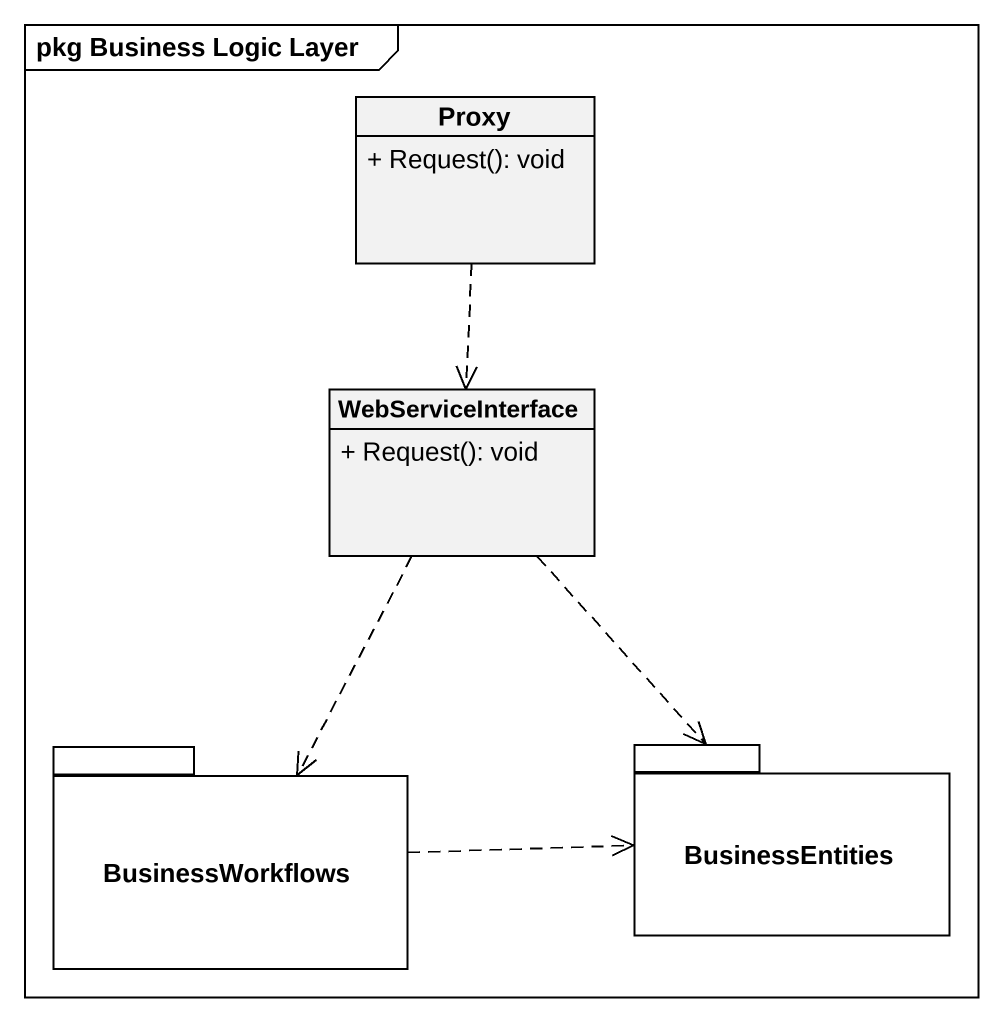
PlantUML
@startuml
mainframe pkg Business Logic Layer
hide circle
hide empty members
skinparam classAttributeIconSize 0
class Proxy {
  + Request(): void
}
class WebServiceInterface {
  + Request(): void
}
package BusinessWorkflows {
}
package BusinessEntities {
}
Proxy ..> WebServiceInterface
WebServiceInterface ..> BusinessWorkflows
WebServiceInterface ..> BusinessEntities
BusinessWorkflows .right.> BusinessEntities
@enduml
